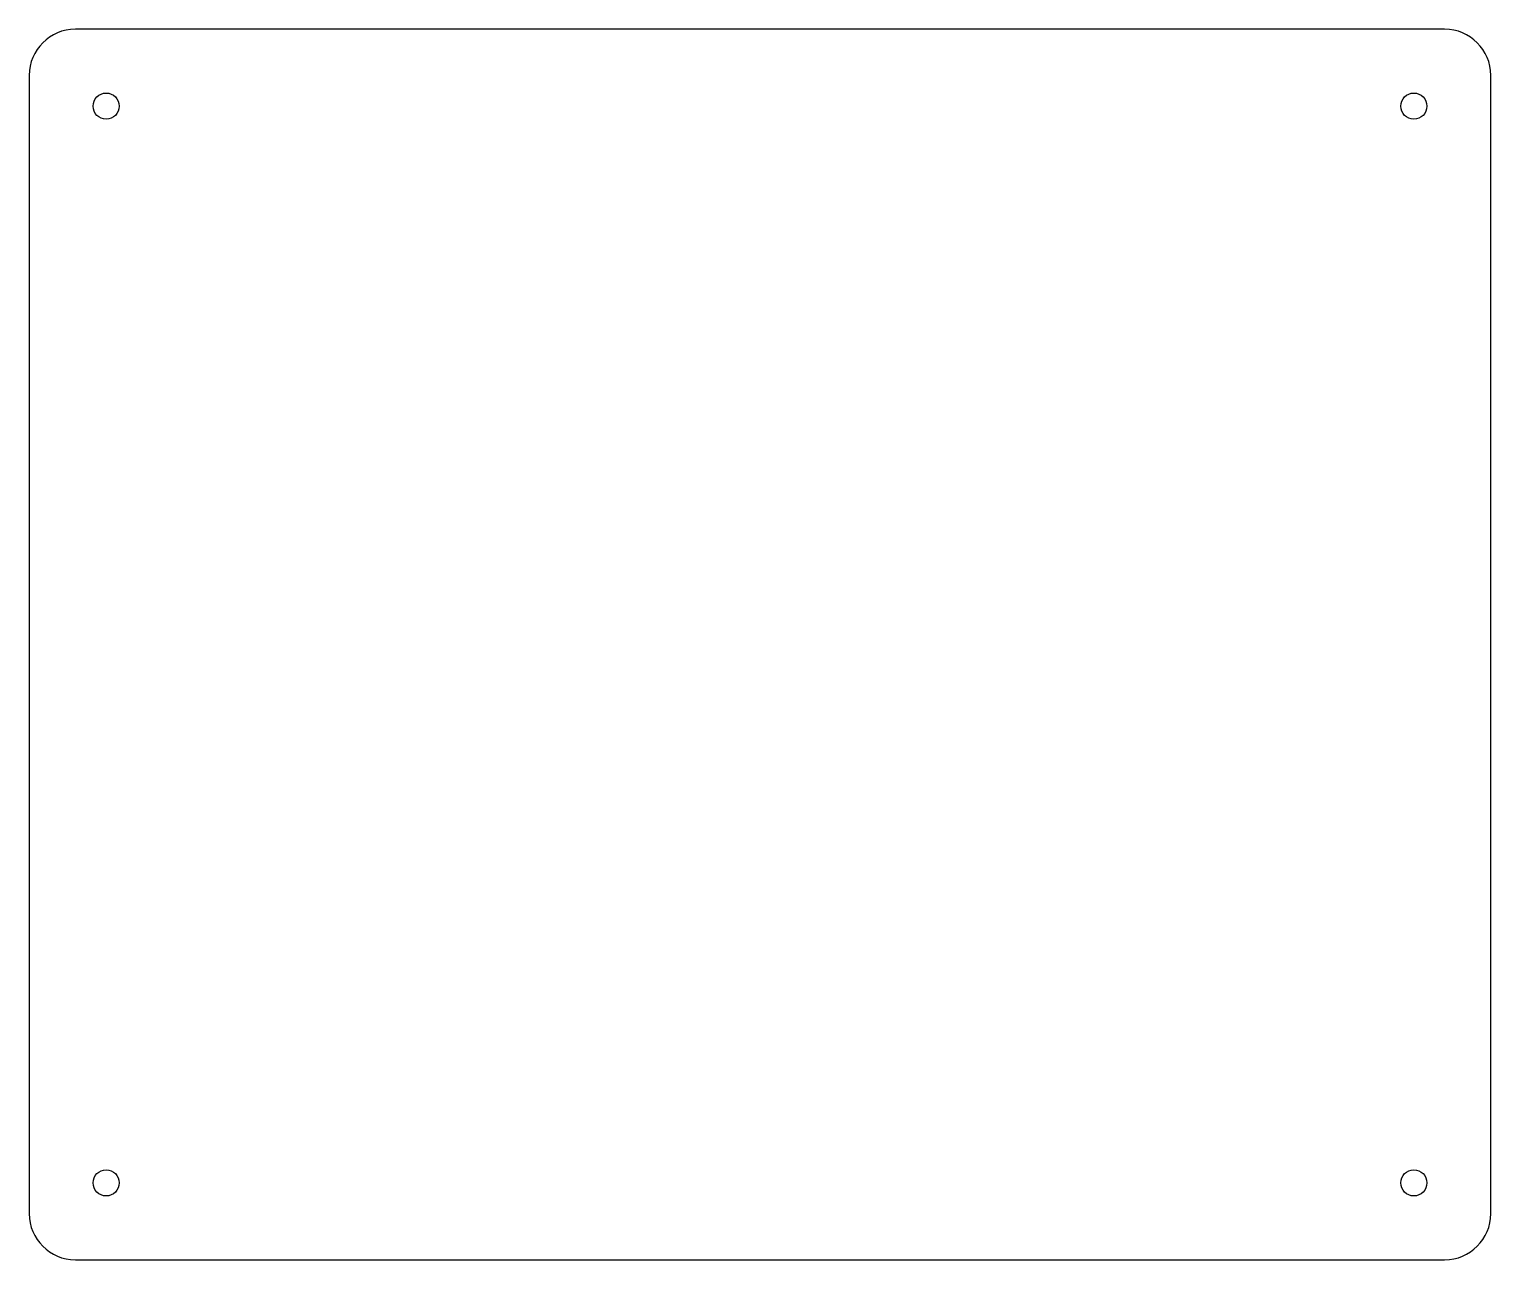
# Model space of a CAD drawing. Header units: millimetres. Extents: x -95 to 95, y -80 to 80.
import ezdxf

# ---------------------------------------------------------------- set-up
doc = ezdxf.new("R2010")
doc.units = ezdxf.units.MM
doc.layers.add('CUT', color=7, linetype='CONTINUOUS')

msp = doc.modelspace()

# ---------------------------------------------------------------- linework, layer by layer
at = {"layer": 'CUT'}
for p, q in [((89, 80), (-89, 80)), ((-95, 74), (-95, -74)), ((95, -74), (95, 74)), ((-89, -80), (89, -80))]:
    msp.add_line(p, q, dxfattribs=at)
for centre in [(-85, 70), (85, 70), (-85, -70), (85, -70)]:
    msp.add_circle(centre, 1.7, dxfattribs=at)
for centre, start, end in [((-89, 74), 90, 180), ((89, 74), 0, 90), ((-89, -74), 180, -90), ((89, -74), -90, 0)]:
    msp.add_arc(centre, 6, start, end, dxfattribs=at)

doc.saveas('drawing.dxf')
